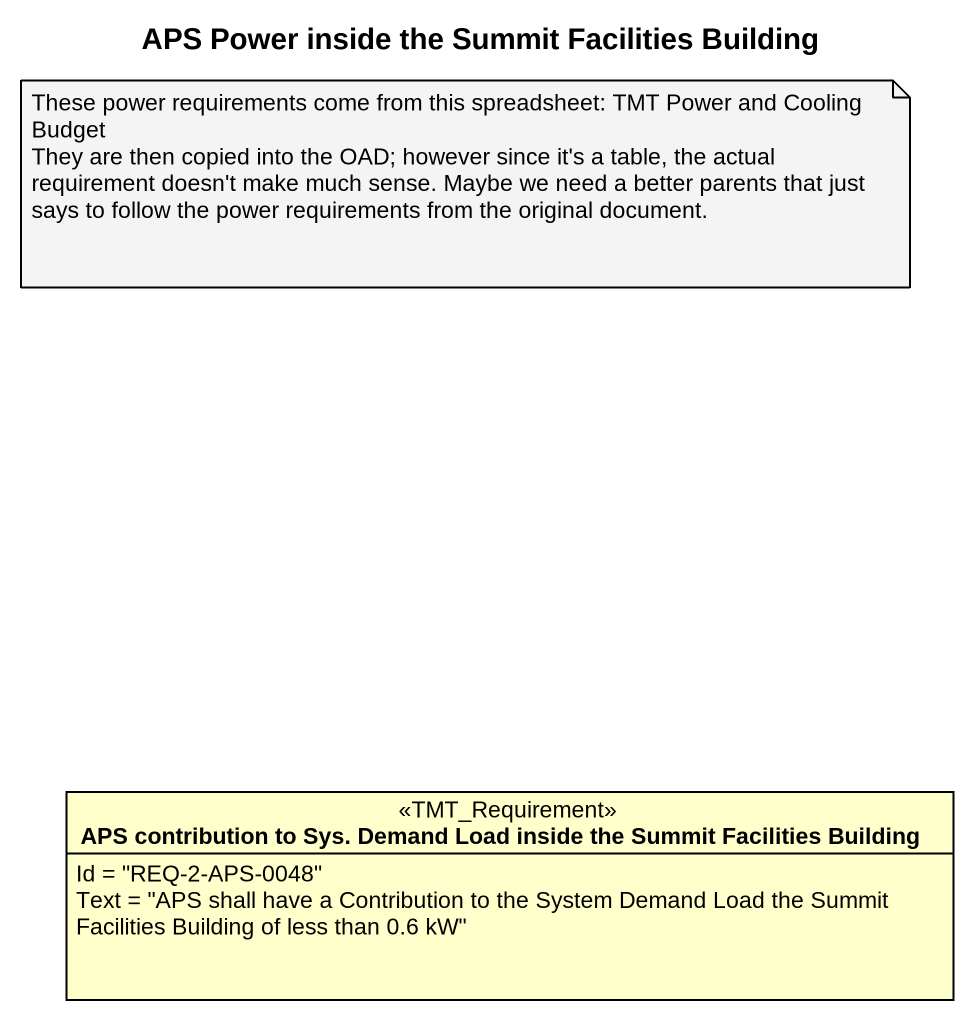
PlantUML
@startuml
title APS Power inside the Summit Facilities Building
hide circle
hide empty members
class "APS contribution to Sys. Demand Load inside the Summit Facilities Building" as APS_contribution_to_Sys <<TMT_Requirement>> {
  Id = "REQ-2-APS-0048"
  Text = "APS shall have a Contribution to the System Demand Load the Summit Facilities Building of less than 0.6 kW"
}
note as N1
  These power requirements come from this spreadsheet: TMT Power and Cooling Budget
  They are then copied into the OAD; however since it's a table, the actual requirement doesn't make much sense. Maybe we need a better parents that just says to follow the power requirements from the original document.
end note
@enduml
